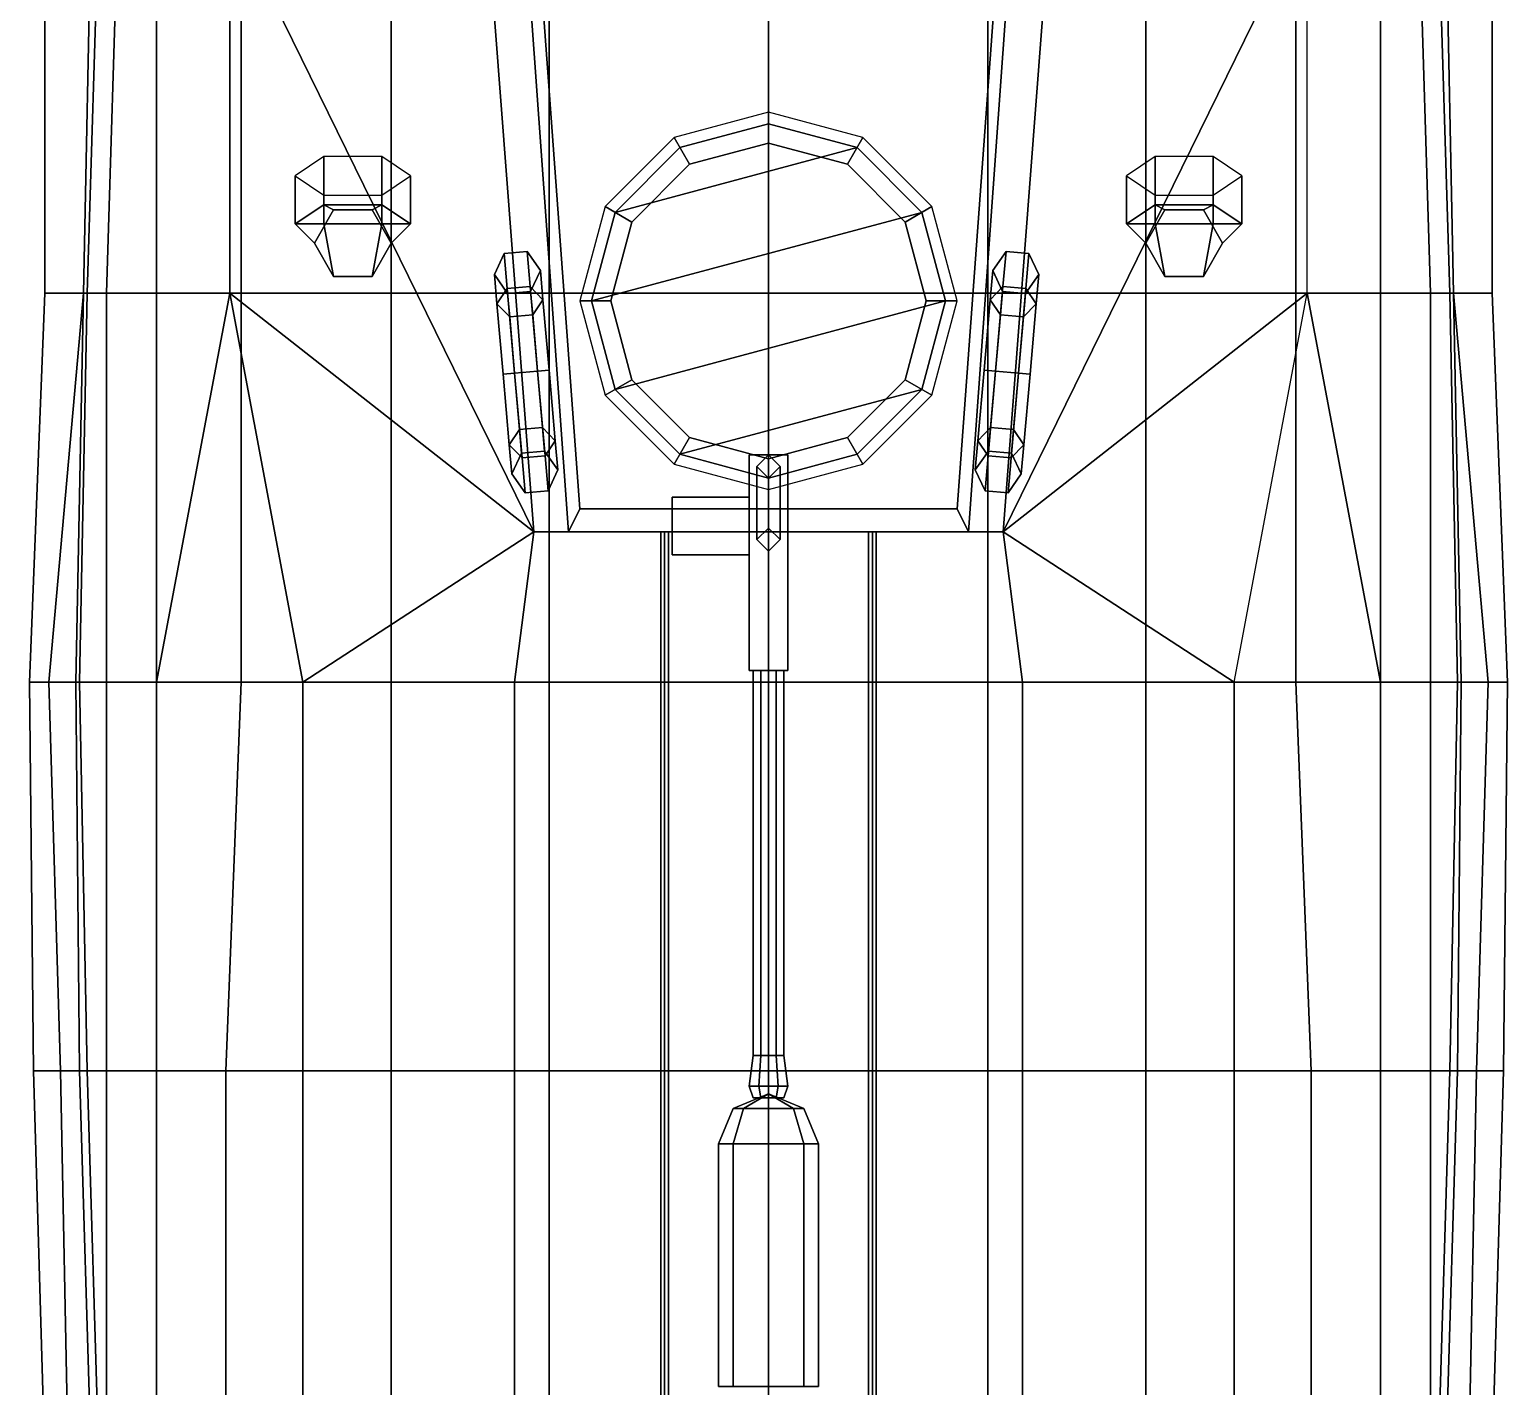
# Model space of a CAD drawing. Header units: millimetres. Extents: x -1.9 to 3, y -9.1 to 37.2.
# Drawn here: x -1.92 to 1.92, y -0.07 to 3.455 of the extents above; entities that cross this region are included whole.
import ezdxf

# ---------------------------------------------------------------- set-up
doc = ezdxf.new("R2010")
doc.units = ezdxf.units.MM
for name, color, linetype in [('gun', 1, 'Continuous'), ('h2', 6, 'Continuous'), ('turret', 2, 'Continuous')]:
    doc.layers.add(name, color=color, linetype=linetype)

msp = doc.modelspace()

# ---------------------------------------------------------------- linework, layer by layer
for points in [[(-0.88, 5.68, 1.57), (-1.4, 4.77, 1.52), (-1.4, 3.76, 1.52), (-0.61, 2.15, 1.57)], [(-0.75, 5.36, 2.57), (-0.88, 5.68, 1.57), (-0.61, 2.15, 1.57), (-0.52, 2.15, 2.57)], [(0.61, 2.15, 1.57), (0.88, 5.68, 1.57), (0.75, 5.36, 2.57), (0.52, 2.15, 2.57)], [(1.4, 3.76, 1.52), (1.4, 4.77, 1.52), (0.88, 5.68, 1.57), (0.61, 2.15, 1.57)], [(-0.49, 2.21, 2.63), (-0.72, 5.34, 2.63), (-0.75, 5.36, 2.57), (-0.52, 2.15, 2.57)], [(0.49, 2.21, 2.63), (0.72, 5.34, 2.63), (-0.72, 5.34, 2.63), (-0.49, 2.21, 2.63)], [(0.75, 5.36, 2.57), (0.72, 5.34, 2.63), (0.49, 2.21, 2.63), (0.52, 2.15, 2.57)], [(0, -8.65, 3.45), (0, -8.65, 3.44), (0, 4.24, 4.93), (0, 4.24, 4.94)], [(0, 4.24, 4.94), (0, 4.24, 4.93), (0, -8.65, 3.44), (0, -8.65, 3.45)], [(-1.4, 2.77, 1.52), (-1.4, 3.76, 1.52), (-1.88, 3.76, 1.47), (-1.88, 2.77, 1.47)], [(-1.88, 2.77, 1.47), (-1.88, 3.76, 1.47), (-1.76, 3.76, 0.06), (-1.78, 2.77, 0.06)], [(-1.78, 2.77, 0.06), (-1.76, 3.76, 0.06), (-1.76, 3.76), (-1.78, 2.77)], [(-1.78, 2.77), (-1.76, 3.76), (-1.74, 3.76, -0.16), (-1.77, 2.77, -0.19)], [(-1.77, 2.77, -0.19), (-1.74, 3.76, -0.16), (-1.69, 3.76, -0.2), (-1.72, 2.77, -0.2)], [(-1.72, 2.77, -0.2), (-1.69, 3.76, -0.2), (-1.59, 3.76, -0.2), (-1.59, 2.77, -0.2)], [(-1.59, 2.77, -0.2), (-1.59, 3.76, -0.2), (-1.37, 3.76, -0.23), (-1.37, 2.77, -0.23)], [(-0.61, 2.15, 1.57), (-0.61, 2.15, 1.57), (-1.4, 3.76, 1.52), (-1.4, 2.77, 1.52)], [(-1.37, 2.77, -0.23), (-1.37, 3.76, -0.23), (-0.98, 3.76, -0.34), (-0.98, 2.77, -0.34)], [(-0.98, 2.77, -0.34), (-0.98, 3.76, -0.34), (-0.57, 3.76, -0.5), (-0.57, 2.77, -0.5)], [(-0.57, 2.77, -0.5), (-0.57, 3.76, -0.5), (0, 3.76, -0.73), (0, 2.77, -0.73)], [(1.4, 2.77, 1.52), (1.4, 3.76, 1.52), (0.61, 2.15, 1.57)], [(0, 3.24, 2.63), (-0.245, 3.1744, 2.63), (-0.205, 3.1051, 2.7), (0, 3.16, 2.7)], [(0.245, 3.1744, 2.63), (0, 3.24, 2.63), (0, 3.16, 2.7), (0.205, 3.1051, 2.7)], [(-0.245, 3.1744, 2.63), (-0.4244, 2.995, 2.63), (-0.3551, 2.955, 2.7), (-0.205, 3.1051, 2.7)], [(0, 3.16, 2.7), (-0.205, 3.1051, 2.7), (-0.205, 3.1051, 2.76), (0, 3.16, 2.76)], [(0.205, 3.1051, 2.7), (0, 3.16, 2.7), (0, 3.16, 2.76), (0.205, 3.1051, 2.76)], [(0.4244, 2.995, 2.63), (0.245, 3.1744, 2.63), (0.205, 3.1051, 2.7), (0.3551, 2.955, 2.7)], [(-1.155, 3.125, 2.3925), (-1.23, 3.075, 2.1925), (-1.23, 2.95, 2.1925), (-1.155, 2.95, 2.355)], [(-1.005, 3.125, 2.3925), (-1.155, 3.125, 2.3925), (-1.155, 2.95, 2.355), (-1.005, 2.95, 2.355)], [(-0.93, 3.075, 2.1925), (-1.005, 3.125, 2.3925), (-1.005, 2.95, 2.355), (-0.93, 2.95, 2.1925)], [(1.005, 3.125, 2.3925), (0.93, 3.075, 2.1925), (0.93, 2.95, 2.1925), (1.005, 2.95, 2.355)], [(1.155, 3.125, 2.3925), (1.005, 3.125, 2.3925), (1.005, 2.95, 2.355), (1.155, 2.95, 2.355)], [(1.23, 3.075, 2.1925), (1.155, 3.125, 2.3925), (1.155, 2.95, 2.355), (1.23, 2.95, 2.1925)], [(-1.23, 3.075, 2.1925), (-1.155, 3.025, 2.0175), (-1.155, 3, 2.0626), (-1.23, 2.95, 2.1925)], [(-1.005, 3.025, 2.0175), (-0.93, 3.075, 2.1925), (-0.93, 2.95, 2.1925), (-1.005, 3, 2.0626)], [(-0.205, 3.1051, 2.7), (-0.3551, 2.955, 2.7), (-0.3551, 2.955, 2.76), (-0.205, 3.1051, 2.76)], [(0.3551, 2.955, 2.7), (0.205, 3.1051, 2.7), (0.205, 3.1051, 2.76), (0.3551, 2.955, 2.76)], [(0.93, 3.075, 2.1925), (1.005, 3.025, 2.0175), (1.005, 3, 2.0626), (0.93, 2.95, 2.1925)], [(1.155, 3.025, 2.0175), (1.23, 3.075, 2.1925), (1.23, 2.95, 2.1925), (1.155, 3, 2.0626)], [(-1.13, 2.9866, 2.005), (-1.18, 2.9, 2.1175), (-1.23, 2.95, 2.1925), (-1.155, 3, 2.0626)], [(-1.155, 3.025, 2.0175), (-1.005, 3.025, 2.0175), (-1.005, 3, 2.0626), (-1.155, 3, 2.0626)], [(-1.03, 2.9866, 2.005), (-1.13, 2.9866, 2.005), (-1.155, 3, 2.0626), (-1.005, 3, 2.0626)], [(-0.98, 2.9, 2.1175), (-1.03, 2.9866, 2.005), (-1.005, 3, 2.0626), (-0.93, 2.95, 2.1925)], [(1.03, 2.9866, 2.005), (0.98, 2.9, 2.1175), (0.93, 2.95, 2.1925), (1.005, 3, 2.0626)], [(1.005, 3.025, 2.0175), (1.155, 3.025, 2.0175), (1.155, 3, 2.0626), (1.005, 3, 2.0626)], [(1.13, 2.9866, 2.005), (1.03, 2.9866, 2.005), (1.005, 3, 2.0626), (1.155, 3, 2.0626)], [(1.18, 2.9, 2.1175), (1.13, 2.9866, 2.005), (1.155, 3, 2.0626), (1.23, 2.95, 2.1925)], [(-1.13, 2.9866, 1.49), (-1.18, 2.9, 1.49), (-1.18, 2.9, 2.1175), (-1.13, 2.9866, 2.005)], [(-1.03, 2.9866, 1.49), (-1.13, 2.9866, 1.49), (-1.13, 2.9866, 2.005), (-1.03, 2.9866, 2.005)], [(-0.98, 2.9, 1.49), (-1.03, 2.9866, 1.49), (-1.03, 2.9866, 2.005), (-0.98, 2.9, 2.1175)], [(-0.4244, 2.995, 2.63), (-0.49, 2.75, 2.63), (-0.41, 2.75, 2.7), (-0.3551, 2.955, 2.7)], [(0.49, 2.75, 2.63), (0.4244, 2.995, 2.63), (0.3551, 2.955, 2.7), (0.41, 2.75, 2.7)], [(1.03, 2.9866, 1.49), (0.98, 2.9, 1.49), (0.98, 2.9, 2.1175), (1.03, 2.9866, 2.005)], [(1.13, 2.9866, 1.49), (1.03, 2.9866, 1.49), (1.03, 2.9866, 2.005), (1.13, 2.9866, 2.005)], [(1.18, 2.9, 1.49), (1.13, 2.9866, 1.49), (1.13, 2.9866, 2.005), (1.18, 2.9, 2.1175)], [(-1.18, 2.9, 2.1175), (-1.13, 2.8134, 2.23), (-1.155, 2.95, 2.355), (-1.23, 2.95, 2.1925)], [(-1.13, 2.8134, 2.23), (-1.03, 2.8134, 2.23), (-1.005, 2.95, 2.355), (-1.155, 2.95, 2.355)], [(-1.03, 2.8134, 2.23), (-0.98, 2.9, 2.1175), (-0.93, 2.95, 2.1925), (-1.005, 2.95, 2.355)], [(-0.3551, 2.955, 2.7), (-0.41, 2.75, 2.7), (-0.41, 2.75, 2.76), (-0.3551, 2.955, 2.76)], [(0.41, 2.75, 2.7), (0.3551, 2.955, 2.7), (0.3551, 2.955, 2.76), (0.41, 2.75, 2.76)], [(0.98, 2.9, 2.1175), (1.03, 2.8134, 2.23), (1.005, 2.95, 2.355), (0.93, 2.95, 2.1925)], [(1.03, 2.8134, 2.23), (1.13, 2.8134, 2.23), (1.155, 2.95, 2.355), (1.005, 2.95, 2.355)], [(1.13, 2.8134, 2.23), (1.18, 2.9, 2.1175), (1.23, 2.95, 2.1925), (1.155, 2.95, 2.355)], [(-1.18, 2.9, 1.49), (-1.13, 2.8134, 1.49), (-1.13, 2.8134, 2.23), (-1.18, 2.9, 2.1175)], [(-1.03, 2.8134, 1.49), (-0.98, 2.9, 1.49), (-0.98, 2.9, 2.1175), (-1.03, 2.8134, 2.23)], [(0.98, 2.9, 1.49), (1.03, 2.8134, 1.49), (1.03, 2.8134, 2.23), (0.98, 2.9, 2.1175)], [(1.13, 2.8134, 1.49), (1.18, 2.9, 1.49), (1.18, 2.9, 2.1175), (1.13, 2.8134, 2.23)], [(-0.7122, 2.8186, 2.03), (-0.6868, 2.8729, 2.03), (-0.6789, 2.7819, 1.8094), (-0.7056, 2.7427, 1.8462)], [(-0.7056, 2.7427, 2.2138), (-0.6789, 2.7819, 2.2506), (-0.6868, 2.8729, 2.03), (-0.7122, 2.8186, 2.03)], [(-0.6868, 2.8729, 2.03), (-0.6271, 2.8782, 2.03), (-0.6191, 2.7871, 1.8094), (-0.6789, 2.7819, 1.8094)], [(-0.6789, 2.7819, 2.2506), (-0.6191, 2.7871, 2.2506), (-0.6271, 2.8782, 2.03), (-0.6868, 2.8729, 2.03)], [(-0.6271, 2.8782, 2.03), (-0.5927, 2.829, 2.03), (-0.586, 2.7531, 1.8462), (-0.6191, 2.7871, 1.8094)], [(-0.6191, 2.7871, 2.2506), (-0.586, 2.7531, 2.2138), (-0.5927, 2.829, 2.03), (-0.6271, 2.8782, 2.03)], [(0.5827, 2.829, 2.03), (0.6171, 2.8782, 2.03), (0.6091, 2.7871, 1.8094), (0.576, 2.7531, 1.8462)], [(0.576, 2.7531, 2.2138), (0.6091, 2.7871, 2.2506), (0.6171, 2.8782, 2.03), (0.5827, 2.829, 2.03)], [(0.6171, 2.8782, 2.03), (0.6768, 2.8729, 2.03), (0.6689, 2.7819, 1.8094), (0.6091, 2.7871, 1.8094)], [(0.6091, 2.7871, 2.2506), (0.6689, 2.7819, 2.2506), (0.6768, 2.8729, 2.03), (0.6171, 2.8782, 2.03)], [(0.6768, 2.8729, 2.03), (0.7022, 2.8186, 2.03), (0.6956, 2.7427, 1.8462), (0.6689, 2.7819, 1.8094)], [(0.6689, 2.7819, 2.2506), (0.6956, 2.7427, 2.2138), (0.7022, 2.8186, 2.03), (0.6768, 2.8729, 2.03)], [(-1.13, 2.8134, 1.49), (-1.03, 2.8134, 1.49), (-1.03, 2.8134, 2.23), (-1.13, 2.8134, 2.23)], [(-0.6778, 2.7694, 2.03), (-0.7122, 2.8186, 2.03), (-0.7056, 2.7427, 1.8462), (-0.6725, 2.7087, 1.8829)], [(-0.6725, 2.7087, 2.1771), (-0.7056, 2.7427, 2.2138), (-0.7122, 2.8186, 2.03), (-0.6778, 2.7694, 2.03)], [(-0.5927, 2.829, 2.03), (-0.618, 2.7746, 2.03), (-0.6127, 2.7139, 1.8829), (-0.586, 2.7531, 1.8462)], [(-0.586, 2.7531, 2.2138), (-0.6127, 2.7139, 2.1771), (-0.618, 2.7746, 2.03), (-0.5927, 2.829, 2.03)], [(0.608, 2.7746, 2.03), (0.5827, 2.829, 2.03), (0.576, 2.7531, 1.8462), (0.6027, 2.7139, 1.8829)], [(0.6027, 2.7139, 2.1771), (0.576, 2.7531, 2.2138), (0.5827, 2.829, 2.03), (0.608, 2.7746, 2.03)], [(0.7022, 2.8186, 2.03), (0.6678, 2.7694, 2.03), (0.6625, 2.7087, 1.8829), (0.6956, 2.7427, 1.8462)], [(0.6956, 2.7427, 2.2138), (0.6625, 2.7087, 2.1771), (0.6678, 2.7694, 2.03), (0.7022, 2.8186, 2.03)], [(1.03, 2.8134, 1.49), (1.13, 2.8134, 1.49), (1.13, 2.8134, 2.23), (1.03, 2.8134, 2.23)], [(-1.78, 2.77, 0.06), (-1.87, 1.76, 0.94), (-1.92, 1.76, 1.45), (-1.88, 2.77, 1.47)], [(-1.88, 2.77, 1.47), (-1.92, 1.76, 1.45), (-1.59, 1.76, 1.45), (-1.4, 2.77, 1.52)], [(-1.78, 2.77), (-1.8, 1.76), (-1.87, 1.76, 0.94), (-1.78, 2.77, 0.06)], [(-1.77, 2.77, -0.19), (-1.79, 1.76, -0.25), (-1.8, 1.76), (-1.78, 2.77)], [(-1.72, 2.77, -0.2), (-1.72, 1.76, -0.26), (-1.79, 1.76, -0.25), (-1.77, 2.77, -0.19)], [(-1.59, 2.77, -0.2), (-1.59, 1.76, -0.27), (-1.72, 1.76, -0.26), (-1.72, 2.77, -0.2)], [(-1.37, 2.77, -0.23), (-1.37, 1.76, -0.3), (-1.59, 1.76, -0.27), (-1.59, 2.77, -0.2)], [(-1.4, 2.77, 1.52), (-1.59, 1.76, 1.45), (-1.21, 1.76, 1.52), (-1.4, 2.77, 1.52)], [(-0.61, 2.15, 1.57), (-1.4, 2.77, 1.52), (-1.21, 1.76, 1.52), (-0.61, 2.15, 1.57)], [(-0.98, 2.77, -0.34), (-0.98, 1.76, -0.39), (-1.37, 1.76, -0.3), (-1.37, 2.77, -0.23)], [(-0.57, 2.77, -0.5), (-0.57, 1.76, -0.5), (-0.98, 1.76, -0.39), (-0.98, 2.77, -0.34)], [(-0.7056, 2.7427, 1.8462), (-0.6789, 2.7819, 1.8094), (-0.6597, 2.5622, 1.718), (-0.6895, 2.5595, 1.77)], [(-0.6895, 2.5595, 2.29), (-0.6597, 2.5622, 2.342), (-0.6789, 2.7819, 2.2506), (-0.7056, 2.7427, 2.2138)], [(-0.6789, 2.7819, 1.8094), (-0.6191, 2.7871, 1.8094), (-0.5999, 2.5674, 1.718), (-0.6597, 2.5622, 1.718)], [(-0.6597, 2.5622, 2.342), (-0.5999, 2.5674, 2.342), (-0.6191, 2.7871, 2.2506), (-0.6789, 2.7819, 2.2506)], [(-0.618, 2.7746, 2.03), (-0.6778, 2.7694, 2.03), (-0.6725, 2.7087, 1.8829), (-0.6127, 2.7139, 1.8829)], [(-0.6127, 2.7139, 2.1771), (-0.6725, 2.7087, 2.1771), (-0.6778, 2.7694, 2.03), (-0.618, 2.7746, 2.03)], [(-0.6191, 2.7871, 1.8094), (-0.586, 2.7531, 1.8462), (-0.57, 2.57, 1.77), (-0.5999, 2.5674, 1.718)], [(-0.5999, 2.5674, 2.342), (-0.57, 2.57, 2.29), (-0.586, 2.7531, 2.2138), (-0.6191, 2.7871, 2.2506)], [(0, 2.77, -0.73), (0, 1.76, -0.73), (-0.57, 1.76, -0.5), (-0.57, 2.77, -0.5)], [(0.576, 2.7531, 1.8462), (0.6091, 2.7871, 1.8094), (0.5899, 2.5674, 1.718), (0.56, 2.57, 1.77)], [(0.56, 2.57, 2.29), (0.5899, 2.5674, 2.342), (0.6091, 2.7871, 2.2506), (0.576, 2.7531, 2.2138)], [(0.6091, 2.7871, 1.8094), (0.6689, 2.7819, 1.8094), (0.6497, 2.5622, 1.718), (0.5899, 2.5674, 1.718)], [(0.5899, 2.5674, 2.342), (0.6497, 2.5622, 2.342), (0.6689, 2.7819, 2.2506), (0.6091, 2.7871, 2.2506)], [(0.6678, 2.7694, 2.03), (0.608, 2.7746, 2.03), (0.6027, 2.7139, 1.8829), (0.6625, 2.7087, 1.8829)], [(0.6625, 2.7087, 2.1771), (0.6027, 2.7139, 2.1771), (0.608, 2.7746, 2.03), (0.6678, 2.7694, 2.03)], [(1.21, 1.76, 1.52), (1.4, 2.77, 1.52), (0.61, 2.15, 1.57)], [(0.6689, 2.7819, 1.8094), (0.6956, 2.7427, 1.8462), (0.6795, 2.5595, 1.77), (0.6497, 2.5622, 1.718)], [(0.6497, 2.5622, 2.342), (0.6795, 2.5595, 2.29), (0.6956, 2.7427, 2.2138), (0.6689, 2.7819, 2.2506)], [(-0.6725, 2.7087, 1.8829), (-0.7056, 2.7427, 1.8462), (-0.6895, 2.5595, 1.77), (-0.6597, 2.5622, 1.822)], [(-0.6597, 2.5622, 2.238), (-0.6895, 2.5595, 2.29), (-0.7056, 2.7427, 2.2138), (-0.6725, 2.7087, 2.1771)], [(-0.586, 2.7531, 1.8462), (-0.6127, 2.7139, 1.8829), (-0.5999, 2.5674, 1.822), (-0.57, 2.57, 1.77)], [(-0.57, 2.57, 2.29), (-0.5999, 2.5674, 2.238), (-0.6127, 2.7139, 2.1771), (-0.586, 2.7531, 2.2138)], [(-0.49, 2.75, 2.63), (-0.4244, 2.505, 2.63), (-0.3551, 2.545, 2.7), (-0.41, 2.75, 2.7)], [(-0.41, 2.75, 2.7), (-0.3551, 2.545, 2.7), (-0.3551, 2.545, 2.76), (-0.41, 2.75, 2.76)], [(0.4244, 2.505, 2.63), (0.49, 2.75, 2.63), (0.41, 2.75, 2.7), (0.3551, 2.545, 2.7)], [(0.3551, 2.545, 2.7), (0.41, 2.75, 2.7), (0.41, 2.75, 2.76), (0.3551, 2.545, 2.76)], [(0.6027, 2.7139, 1.8829), (0.576, 2.7531, 1.8462), (0.56, 2.57, 1.77), (0.5899, 2.5674, 1.822)], [(0.5899, 2.5674, 2.238), (0.56, 2.57, 2.29), (0.576, 2.7531, 2.2138), (0.6027, 2.7139, 2.1771)], [(0.6956, 2.7427, 1.8462), (0.6625, 2.7087, 1.8829), (0.6497, 2.5622, 1.822), (0.6795, 2.5595, 1.77)], [(0.6795, 2.5595, 2.29), (0.6497, 2.5622, 2.238), (0.6625, 2.7087, 2.1771), (0.6956, 2.7427, 2.2138)], [(-0.6127, 2.7139, 1.8829), (-0.6725, 2.7087, 1.8829), (-0.6597, 2.5622, 1.822), (-0.5999, 2.5674, 1.822)], [(-0.5999, 2.5674, 2.238), (-0.6597, 2.5622, 2.238), (-0.6725, 2.7087, 2.1771), (-0.6127, 2.7139, 2.1771)], [(0.6625, 2.7087, 1.8829), (0.6027, 2.7139, 1.8829), (0.5899, 2.5674, 1.822), (0.6497, 2.5622, 1.822)], [(0.6497, 2.5622, 2.238), (0.5899, 2.5674, 2.238), (0.6027, 2.7139, 2.1771), (0.6625, 2.7087, 2.1771)], [(-0.6597, 2.5622, 1.822), (-0.6895, 2.5595, 1.77), (-0.6735, 2.3764, 1.8462), (-0.6468, 2.4156, 1.8829)], [(-0.6895, 2.5595, 1.77), (-0.6597, 2.5622, 1.718), (-0.6404, 2.3424, 1.8094), (-0.6735, 2.3764, 1.8462)], [(-0.6468, 2.4156, 2.1771), (-0.6735, 2.3764, 2.2138), (-0.6895, 2.5595, 2.29), (-0.6597, 2.5622, 2.238)], [(-0.6735, 2.3764, 2.2138), (-0.6404, 2.3424, 2.2506), (-0.6597, 2.5622, 2.342), (-0.6895, 2.5595, 2.29)], [(-0.5999, 2.5674, 1.822), (-0.6597, 2.5622, 1.822), (-0.6468, 2.4156, 1.8829), (-0.5871, 2.4208, 1.8829)], [(-0.6597, 2.5622, 1.718), (-0.5999, 2.5674, 1.718), (-0.5807, 2.3476, 1.8094), (-0.6404, 2.3424, 1.8094)], [(-0.5871, 2.4208, 2.1771), (-0.6468, 2.4156, 2.1771), (-0.6597, 2.5622, 2.238), (-0.5999, 2.5674, 2.238)], [(-0.6404, 2.3424, 2.2506), (-0.5807, 2.3476, 2.2506), (-0.5999, 2.5674, 2.342), (-0.6597, 2.5622, 2.342)], [(-0.57, 2.57, 1.77), (-0.5999, 2.5674, 1.822), (-0.5871, 2.4208, 1.8829), (-0.554, 2.3869, 1.8462)], [(-0.5999, 2.5674, 1.718), (-0.57, 2.57, 1.77), (-0.554, 2.3869, 1.8462), (-0.5807, 2.3476, 1.8094)], [(-0.554, 2.3869, 2.2138), (-0.5871, 2.4208, 2.1771), (-0.5999, 2.5674, 2.238), (-0.57, 2.57, 2.29)], [(-0.5807, 2.3476, 2.2506), (-0.554, 2.3869, 2.2138), (-0.57, 2.57, 2.29), (-0.5999, 2.5674, 2.342)], [(-0.4244, 2.505, 2.63), (-0.245, 2.3256, 2.63), (-0.205, 2.3949, 2.7), (-0.3551, 2.545, 2.7)], [(-0.3551, 2.545, 2.7), (-0.205, 2.3949, 2.7), (-0.205, 2.3949, 2.76), (-0.3551, 2.545, 2.76)], [(0.245, 2.3256, 2.63), (0.4244, 2.505, 2.63), (0.3551, 2.545, 2.7), (0.205, 2.3949, 2.7)], [(0.205, 2.3949, 2.7), (0.3551, 2.545, 2.7), (0.3551, 2.545, 2.76), (0.205, 2.3949, 2.76)], [(0.5899, 2.5674, 1.822), (0.56, 2.57, 1.77), (0.544, 2.3869, 1.8462), (0.5771, 2.4208, 1.8829)], [(0.56, 2.57, 1.77), (0.5899, 2.5674, 1.718), (0.5707, 2.3476, 1.8094), (0.544, 2.3869, 1.8462)], [(0.5771, 2.4208, 2.1771), (0.544, 2.3869, 2.2138), (0.56, 2.57, 2.29), (0.5899, 2.5674, 2.238)], [(0.544, 2.3869, 2.2138), (0.5707, 2.3476, 2.2506), (0.5899, 2.5674, 2.342), (0.56, 2.57, 2.29)], [(0.5899, 2.5674, 1.718), (0.6497, 2.5622, 1.718), (0.6304, 2.3424, 1.8094), (0.5707, 2.3476, 1.8094)], [(0.5707, 2.3476, 2.2506), (0.6304, 2.3424, 2.2506), (0.6497, 2.5622, 2.342), (0.5899, 2.5674, 2.342)], [(0.6497, 2.5622, 1.822), (0.5899, 2.5674, 1.822), (0.5771, 2.4208, 1.8829), (0.6368, 2.4156, 1.8829)], [(0.6368, 2.4156, 2.1771), (0.5771, 2.4208, 2.1771), (0.5899, 2.5674, 2.238), (0.6497, 2.5622, 2.238)], [(0.6497, 2.5622, 1.718), (0.6795, 2.5595, 1.77), (0.6635, 2.3764, 1.8462), (0.6304, 2.3424, 1.8094)], [(0.6304, 2.3424, 2.2506), (0.6635, 2.3764, 2.2138), (0.6795, 2.5595, 2.29), (0.6497, 2.5622, 2.342)], [(0.6795, 2.5595, 1.77), (0.6497, 2.5622, 1.822), (0.6368, 2.4156, 1.8829), (0.6635, 2.3764, 1.8462)], [(0.6635, 2.3764, 2.2138), (0.6368, 2.4156, 2.1771), (0.6497, 2.5622, 2.238), (0.6795, 2.5595, 2.29)], [(-0.5871, 2.4208, 1.8829), (-0.6468, 2.4156, 1.8829), (-0.6415, 2.3549, 2.03), (-0.5818, 2.3601, 2.03)], [(-0.5818, 2.3601, 2.03), (-0.6415, 2.3549, 2.03), (-0.6468, 2.4156, 2.1771), (-0.5871, 2.4208, 2.1771)], [(-0.554, 2.3869, 1.8462), (-0.5871, 2.4208, 1.8829), (-0.5818, 2.3601, 2.03), (-0.5473, 2.311, 2.03)], [(-0.5473, 2.311, 2.03), (-0.5818, 2.3601, 2.03), (-0.5871, 2.4208, 2.1771), (-0.554, 2.3869, 2.2138)], [(0.5771, 2.4208, 1.8829), (0.544, 2.3869, 1.8462), (0.5373, 2.311, 2.03), (0.5718, 2.3601, 2.03)], [(0.5718, 2.3601, 2.03), (0.5373, 2.311, 2.03), (0.544, 2.3869, 2.2138), (0.5771, 2.4208, 2.1771)], [(0.6368, 2.4156, 1.8829), (0.5771, 2.4208, 1.8829), (0.5718, 2.3601, 2.03), (0.6315, 2.3549, 2.03)], [(0.6315, 2.3549, 2.03), (0.5718, 2.3601, 2.03), (0.5771, 2.4208, 2.1771), (0.6368, 2.4156, 2.1771)], [(-0.6468, 2.4156, 1.8829), (-0.6735, 2.3764, 1.8462), (-0.6669, 2.3005, 2.03), (-0.6415, 2.3549, 2.03)], [(-0.6415, 2.3549, 2.03), (-0.6669, 2.3005, 2.03), (-0.6735, 2.3764, 2.2138), (-0.6468, 2.4156, 2.1771)], [(-0.5807, 2.3476, 1.8094), (-0.554, 2.3869, 1.8462), (-0.5473, 2.311, 2.03), (-0.5727, 2.2566, 2.03)], [(-0.5727, 2.2566, 2.03), (-0.5473, 2.311, 2.03), (-0.554, 2.3869, 2.2138), (-0.5807, 2.3476, 2.2506)], [(-0.245, 2.3256, 2.63), (0, 2.26, 2.63), (0, 2.34, 2.7), (-0.205, 2.3949, 2.7)], [(-0.205, 2.3949, 2.7), (0, 2.34, 2.7), (0, 2.34, 2.76), (-0.205, 2.3949, 2.76)], [(0, 2.26, 2.63), (0.245, 2.3256, 2.63), (0.205, 2.3949, 2.7), (0, 2.34, 2.7)], [(0, 2.34, 2.7), (0.205, 2.3949, 2.7), (0.205, 2.3949, 2.76), (0, 2.34, 2.76)], [(0.544, 2.3869, 1.8462), (0.5707, 2.3476, 1.8094), (0.5627, 2.2566, 2.03), (0.5373, 2.311, 2.03)], [(0.5373, 2.311, 2.03), (0.5627, 2.2566, 2.03), (0.5707, 2.3476, 2.2506), (0.544, 2.3869, 2.2138)], [(0.6635, 2.3764, 1.8462), (0.6368, 2.4156, 1.8829), (0.6315, 2.3549, 2.03), (0.6569, 2.3005, 2.03)], [(0.6569, 2.3005, 2.03), (0.6315, 2.3549, 2.03), (0.6368, 2.4156, 2.1771), (0.6635, 2.3764, 2.2138)], [(-0.6735, 2.3764, 1.8462), (-0.6404, 2.3424, 1.8094), (-0.6325, 2.2514, 2.03), (-0.6669, 2.3005, 2.03)], [(-0.6669, 2.3005, 2.03), (-0.6325, 2.2514, 2.03), (-0.6404, 2.3424, 2.2506), (-0.6735, 2.3764, 2.2138)], [(-0.6404, 2.3424, 1.8094), (-0.5807, 2.3476, 1.8094), (-0.5727, 2.2566, 2.03), (-0.6325, 2.2514, 2.03)], [(-0.6325, 2.2514, 2.03), (-0.5727, 2.2566, 2.03), (-0.5807, 2.3476, 2.2506), (-0.6404, 2.3424, 2.2506)], [(0.5707, 2.3476, 1.8094), (0.6304, 2.3424, 1.8094), (0.6225, 2.2514, 2.03), (0.5627, 2.2566, 2.03)], [(0.5627, 2.2566, 2.03), (0.6225, 2.2514, 2.03), (0.6304, 2.3424, 2.2506), (0.5707, 2.3476, 2.2506)], [(0.6304, 2.3424, 1.8094), (0.6635, 2.3764, 1.8462), (0.6569, 2.3005, 2.03), (0.6225, 2.2514, 2.03)], [(0.6225, 2.2514, 2.03), (0.6569, 2.3005, 2.03), (0.6635, 2.3764, 2.2138), (0.6304, 2.3424, 2.2506)], [(0.52, 2.15, 2.57), (0.49, 2.21, 2.63), (-0.49, 2.21, 2.63), (-0.52, 2.15, 2.57)], [(-0.61, 2.15, 1.57), (-1.21, 1.76, 1.52), (-0.66, 1.76, 1.57), (-0.61, 2.15, 1.57)], [(-0.61, 2.15, 1.57), (-0.66, 1.76, 1.57), (0.66, 1.76, 1.57), (0.61, 2.15, 1.57)], [(-0.52, 2.15, 2.57), (-0.61, 2.15, 1.57), (0.61, 2.15, 1.57), (0.52, 2.15, 2.57)], [(-0.28, -4.74, 2.54), (-0.27, -4.74, 2.55), (-0.27, 2.15, 2.55), (-0.28, 2.15, 2.54)], [(-0.27, -4.74, 2.53), (-0.28, -4.74, 2.54), (-0.28, 2.15, 2.54), (-0.27, 2.15, 2.53)], [(-0.27, -4.74, 2.55), (-0.26, -4.74, 2.54), (-0.26, 2.15, 2.54), (-0.27, 2.15, 2.55)], [(-0.26, -4.74, 2.54), (-0.27, -4.74, 2.53), (-0.27, 2.15, 2.53), (-0.26, 2.15, 2.54)], [(0.27, -4.74, 2.53), (0.26, -4.74, 2.54), (0.26, 2.15, 2.54), (0.27, 2.15, 2.53)], [(0.26, -4.74, 2.54), (0.27, -4.74, 2.55), (0.27, 2.15, 2.55), (0.26, 2.15, 2.54)], [(0.28, -4.74, 2.54), (0.27, -4.74, 2.53), (0.27, 2.15, 2.53), (0.28, 2.15, 2.54)], [(0.27, -4.74, 2.55), (0.28, -4.74, 2.54), (0.28, 2.15, 2.54), (0.27, 2.15, 2.55)], [(1.21, 1.76, 1.52), (0.61, 2.15, 1.57), (0.66, 1.76, 1.57)], [(0.66, 0.75, 1.57), (0.66, 1.76, 1.57), (0, 1.76, 1.57), (0, 0.75, 1.57)], [(0, 0.75, -0.71), (0, 1.76, -0.73), (0.57, 1.76, -0.5), (0.57, 0.75, -0.52)], [(0.57, 0.75, -0.52), (0.57, 1.76, -0.5), (0.98, 1.76, -0.39), (0.98, 0.75, -0.42)], [(1.21, 0.75, 1.52), (1.21, 1.76, 1.52), (0.66, 1.76, 1.57), (0.66, 0.75, 1.57)], [(0.98, 0.75, -0.42), (0.98, 1.76, -0.39), (1.37, 1.76, -0.3), (1.41, 0.75, -0.32)], [(1.59, 0.75, 1.45), (1.59, 1.76, 1.45), (1.21, 1.76, 1.52), (1.21, 0.75, 1.52)], [(1.41, 0.75, -0.32), (1.37, 1.76, -0.3), (1.59, 1.76, -0.27), (1.59, 0.75, -0.29)], [(1.91, 0.75, 1.45), (1.92, 1.76, 1.45), (1.59, 1.76, 1.45), (1.59, 0.75, 1.45)], [(1.59, 0.75, -0.29), (1.59, 1.76, -0.27), (1.72, 1.76, -0.26), (1.72, 0.75, -0.28)], [(1.72, 0.75, -0.28), (1.72, 1.76, -0.26), (1.79, 1.76, -0.25), (1.77, 0.75, -0.28)], [(1.77, 0.75, -0.28), (1.79, 1.76, -0.25), (1.8, 1.76), (1.79, 0.75)], [(1.79, 0.75), (1.8, 1.76), (1.87, 1.76, 0.94), (1.84, 0.75, 0.94)], [(1.84, 0.75, 0.94), (1.87, 1.76, 0.94), (1.92, 1.76, 1.45), (1.91, 0.75, 1.45)], [(0.66, -0.26, 1.57), (0.66, 0.75, 1.57), (0, 0.75, 1.57), (0, -0.26, 1.57)], [(0, -0.26, -0.71), (0, 0.75, -0.71), (0.57, 0.75, -0.52), (0.57, -0.26, -0.52)], [(0.57, -0.26, -0.52), (0.57, 0.75, -0.52), (0.98, 0.75, -0.42), (0.98, -0.26, -0.42)], [(1.21, -0.26, 1.52), (1.21, 0.75, 1.52), (0.66, 0.75, 1.57), (0.66, -0.26, 1.57)], [(0.98, -0.26, -0.42), (0.98, 0.75, -0.42), (1.41, 0.75, -0.32), (1.41, -0.26, -0.32)], [(1.59, -0.26, 1.45), (1.59, 0.75, 1.45), (1.21, 0.75, 1.52), (1.21, -0.26, 1.52)], [(1.41, -0.26, -0.32), (1.41, 0.75, -0.32), (1.59, 0.75, -0.29), (1.59, -0.26, -0.31)], [(1.59, -0.26, -0.31), (1.59, 0.75, -0.29), (1.72, 0.75, -0.28), (1.72, -0.26, -0.3)], [(1.88, -0.26, 1.45), (1.91, 0.75, 1.45), (1.59, 0.75, 1.45), (1.59, -0.26, 1.45)], [(1.72, -0.26, -0.3), (1.72, 0.75, -0.28), (1.77, 0.75, -0.28), (1.74, -0.26, -0.29)], [(1.74, -0.26, -0.29), (1.77, 0.75, -0.28), (1.79, 0.75), (1.76, -0.26)], [(1.76, -0.26), (1.79, 0.75), (1.84, 0.75, 0.94), (1.82, -0.26, 0.94)], [(1.82, -0.26, 0.94), (1.84, 0.75, 0.94), (1.91, 0.75, 1.45), (1.88, -0.26, 1.45)], [(0, 0.69, 1.7), (-0.065, 0.6519, 1.635), (-0.0919, 0.6519, 1.7), (0, 0.69, 1.7)], [(0, 0.69, 1.7), (-0.0919, 0.6519, 1.7), (-0.065, 0.6519, 1.765), (0, 0.69, 1.7)], [(0, 0.69, 1.7), (0, 0.6519, 1.6081), (-0.065, 0.6519, 1.635), (0, 0.69, 1.7)], [(0, 0.69, 1.7), (-0.065, 0.6519, 1.765), (0, 0.6519, 1.7919), (0, 0.69, 1.7)], [(0, 0.69, 1.7), (0.0919, 0.6519, 1.7), (0.065, 0.6519, 1.635), (0, 0.69, 1.7)], [(0, 0.69, 1.7), (0.065, 0.6519, 1.635), (0, 0.6519, 1.6081), (0, 0.69, 1.7)], [(0, 0.69, 1.7), (0, 0.6519, 1.7919), (0.065, 0.6519, 1.765), (0, 0.69, 1.7)], [(0, 0.69, 1.7), (0.065, 0.6519, 1.765), (0.0919, 0.6519, 1.7), (0, 0.69, 1.7)], [(-0.065, 0.6519, 1.635), (-0.0919, 0.56, 1.6081), (-0.13, 0.56, 1.7), (-0.0919, 0.6519, 1.7)], [(-0.0919, 0.6519, 1.7), (-0.13, 0.56, 1.7), (-0.0919, 0.56, 1.7919), (-0.065, 0.6519, 1.765)], [(0, 0.6519, 1.6081), (0, 0.56, 1.57), (-0.0919, 0.56, 1.6081), (-0.065, 0.6519, 1.635)], [(-0.065, 0.6519, 1.765), (-0.0919, 0.56, 1.7919), (0, 0.56, 1.83), (0, 0.6519, 1.7919)], [(0.065, 0.6519, 1.635), (0.0919, 0.56, 1.6081), (0, 0.56, 1.57), (0, 0.6519, 1.6081)], [(0, 0.6519, 1.7919), (0, 0.56, 1.83), (0.0919, 0.56, 1.7919), (0.065, 0.6519, 1.765)], [(0.0919, 0.6519, 1.7), (0.13, 0.56, 1.7), (0.0919, 0.56, 1.6081), (0.065, 0.6519, 1.635)], [(0.065, 0.6519, 1.765), (0.0919, 0.56, 1.7919), (0.13, 0.56, 1.7), (0.0919, 0.6519, 1.7)], [(-0.13, -0.07, 1.7), (-0.0919, -0.07, 1.7919), (-0.0919, 0.56, 1.7919), (-0.13, 0.56, 1.7)], [(-0.0919, -0.07, 1.6081), (-0.13, -0.07, 1.7), (-0.13, 0.56, 1.7), (-0.0919, 0.56, 1.6081)], [(-0.0919, -0.07, 1.7919), (0, -0.07, 1.83), (0, 0.56, 1.83), (-0.0919, 0.56, 1.7919)], [(0, -0.07, 1.57), (-0.0919, -0.07, 1.6081), (-0.0919, 0.56, 1.6081), (0, 0.56, 1.57)], [(0, -0.07, 1.83), (0.0919, -0.07, 1.7919), (0.0919, 0.56, 1.7919), (0, 0.56, 1.83)], [(0.0919, -0.07, 1.6081), (0, -0.07, 1.57), (0, 0.56, 1.57), (0.0919, 0.56, 1.6081)], [(0.0919, -0.07, 1.7919), (0.13, -0.07, 1.7), (0.13, 0.56, 1.7), (0.0919, 0.56, 1.7919)], [(0.13, -0.07, 1.7), (0.0919, -0.07, 1.6081), (0.0919, 0.56, 1.6081), (0.13, 0.56, 1.7)]]:
    msp.add_3dface(points)
at = {"layer": 'gun'}
for points in [[(-0.05, 2.35, 3.16), (-0.05, 1.79, 3.16), (0.05, 1.79, 3.16), (0.05, 2.35, 3.16)], [(0.05, 2.35, 2.98), (0.05, 1.79, 2.98), (-0.05, 1.79, 2.98), (-0.05, 2.35, 2.98)], [(0.05, 2.35, 3.16), (0.05, 2.35, 2.98), (-0.05, 2.35, 2.98), (-0.05, 2.35, 3.16)], [(-0.05, 2.35, 2.98), (-0.05, 1.79, 2.98), (-0.05, 1.79, 3.16), (-0.05, 2.35, 3.16)], [(0.05, 1.79, 3.16), (0.05, 1.79, 2.98), (0.05, 2.35, 2.98), (0.05, 2.35, 3.16)], [(-0.25, 2.24, 3.13), (-0.25, 2.24, 2.92), (-0.25, 2.09, 2.92), (-0.25, 2.09, 3.13)], [(-0.05, 2.24, 3.13), (-0.05, 2.24, 2.92), (-0.25, 2.24, 2.92), (-0.25, 2.24, 3.13)], [(-0.25, 2.09, 2.92), (-0.25, 2.24, 2.92), (-0.05, 2.24, 2.92), (-0.05, 2.09, 2.92)], [(-0.05, 2.09, 3.13), (-0.05, 2.24, 3.13), (-0.25, 2.24, 3.13), (-0.25, 2.09, 3.13)], [(-0.05, 2.09, 2.92), (-0.05, 2.24, 2.92), (-0.05, 2.24, 2.98), (-0.05, 2.09, 2.98)], [(-0.25, 2.09, 3.13), (-0.25, 2.09, 2.92), (-0.05, 2.09, 2.92), (-0.05, 2.09, 3.13)], [(-0.05, 1.79, 3.16), (-0.05, 1.79, 2.98), (0.05, 1.79, 2.98), (0.05, 1.79, 3.16)], [(-0.04, 1.79, 3.12), (-0.02, 1.79, 3.0854), (-0.02, 0.79, 3.0854), (-0.04, 0.79, 3.12)], [(-0.02, 1.79, 3.1546), (-0.04, 1.79, 3.12), (-0.04, 0.79, 3.12), (-0.02, 0.79, 3.1546)], [(-0.02, 1.79, 3.0854), (0.02, 1.79, 3.0854), (0.02, 0.79, 3.0854), (-0.02, 0.79, 3.0854)], [(0.02, 1.79, 3.1546), (-0.02, 1.79, 3.1546), (-0.02, 0.79, 3.1546), (0.02, 0.79, 3.1546)], [(0.02, 1.79, 3.0854), (0.04, 1.79, 3.12), (0.04, 0.79, 3.12), (0.02, 0.79, 3.0854)], [(0.04, 1.79, 3.12), (0.02, 1.79, 3.1546), (0.02, 0.79, 3.1546), (0.04, 0.79, 3.12)], [(-0.04, 0.79, 3.12), (-0.02, 0.79, 3.0854), (-0.025, 0.71, 3.0767), (-0.05, 0.71, 3.12)], [(-0.02, 0.79, 3.1546), (-0.04, 0.79, 3.12), (-0.05, 0.71, 3.12), (-0.025, 0.71, 3.1633)], [(-0.02, 0.79, 3.0854), (0.02, 0.79, 3.0854), (0.025, 0.71, 3.0767), (-0.025, 0.71, 3.0767)], [(0.02, 0.79, 3.1546), (-0.02, 0.79, 3.1546), (-0.025, 0.71, 3.1633), (0.025, 0.71, 3.1633)], [(0.02, 0.79, 3.0854), (0.04, 0.79, 3.12), (0.05, 0.71, 3.12), (0.025, 0.71, 3.0767)], [(0.04, 0.79, 3.12), (0.02, 0.79, 3.1546), (0.025, 0.71, 3.1633), (0.05, 0.71, 3.12)], [(-0.04, 0.68, 3.12), (-0.02, 0.68, 3.1546), (-0.025, 0.71, 3.1633), (-0.05, 0.71, 3.12)], [(-0.02, 0.68, 3.0854), (-0.04, 0.68, 3.12), (-0.05, 0.71, 3.12), (-0.025, 0.71, 3.0767)], [(-0.02, 0.68, 3.1546), (0.02, 0.68, 3.1546), (0.025, 0.71, 3.1633), (-0.025, 0.71, 3.1633)], [(0.02, 0.68, 3.0854), (-0.02, 0.68, 3.0854), (-0.025, 0.71, 3.0767), (0.025, 0.71, 3.0767)], [(0.02, 0.68, 3.1546), (0.04, 0.68, 3.12), (0.05, 0.71, 3.12), (0.025, 0.71, 3.1633)], [(0.04, 0.68, 3.12), (0.02, 0.68, 3.0854), (0.025, 0.71, 3.0767), (0.05, 0.71, 3.12)], [(-0.02, 0.68, 3.0854), (0.02, 0.68, 3.0854), (0.04, 0.68, 3.12), (-0.04, 0.68, 3.12)], [(-0.04, 0.68, 3.12), (0.04, 0.68, 3.12), (0.02, 0.68, 3.1546), (-0.02, 0.68, 3.1546)]]:
    msp.add_3dface(points, dxfattribs=at)
at = {"layer": 'h2'}
for points in [[(0.57, 2.77, -0.5), (0.57, 3.76, -0.5), (0, 3.76, -0.73), (0, 2.77, -0.73)], [(0.98, 2.77, -0.34), (0.98, 3.76, -0.34), (0.57, 3.76, -0.5), (0.57, 2.77, -0.5)], [(1.37, 2.77, -0.23), (1.37, 3.76, -0.23), (0.98, 3.76, -0.34), (0.98, 2.77, -0.34)], [(1.59, 2.77, -0.2), (1.59, 3.76, -0.2), (1.37, 3.76, -0.23), (1.37, 2.77, -0.23)], [(1.4, 2.77, 1.52), (1.4, 3.76, 1.52), (1.88, 3.76, 1.47), (1.88, 2.77, 1.47)], [(1.72, 2.77, -0.2), (1.69, 3.76, -0.2), (1.59, 3.76, -0.2), (1.59, 2.77, -0.2)], [(1.77, 2.77, -0.19), (1.74, 3.76, -0.16), (1.69, 3.76, -0.2), (1.72, 2.77, -0.2)], [(1.78, 2.77), (1.76, 3.76), (1.74, 3.76, -0.16), (1.77, 2.77, -0.19)], [(1.88, 2.77, 1.47), (1.88, 3.76, 1.47), (1.76, 3.76, 0.06), (1.78, 2.77, 0.06)], [(1.78, 2.77, 0.06), (1.76, 3.76, 0.06), (1.76, 3.76), (1.78, 2.77)], [(0, 2.77, -0.73), (0, 1.76, -0.73), (0.57, 1.76, -0.5), (0.57, 2.77, -0.5)], [(0.57, 2.77, -0.5), (0.57, 1.76, -0.5), (0.98, 1.76, -0.39), (0.98, 2.77, -0.34)], [(0.98, 2.77, -0.34), (0.98, 1.76, -0.39), (1.37, 1.76, -0.3), (1.37, 2.77, -0.23)], [(1.4, 2.77, 1.52), (1.59, 1.76, 1.45), (1.21, 1.76, 1.52), (1.4, 2.77, 1.52)], [(1.37, 2.77, -0.23), (1.37, 1.76, -0.3), (1.59, 1.76, -0.27), (1.59, 2.77, -0.2)], [(1.88, 2.77, 1.47), (1.92, 1.76, 1.45), (1.59, 1.76, 1.45), (1.4, 2.77, 1.52)], [(1.59, 2.77, -0.2), (1.59, 1.76, -0.27), (1.72, 1.76, -0.26), (1.72, 2.77, -0.2)], [(1.72, 2.77, -0.2), (1.72, 1.76, -0.26), (1.79, 1.76, -0.25), (1.77, 2.77, -0.19)], [(1.77, 2.77, -0.19), (1.79, 1.76, -0.25), (1.8, 1.76), (1.78, 2.77)], [(1.78, 2.77), (1.8, 1.76), (1.87, 1.76, 0.94), (1.78, 2.77, 0.06)], [(1.78, 2.77, 0.06), (1.87, 1.76, 0.94), (1.92, 1.76, 1.45), (1.88, 2.77, 1.47)], [(-1.84, 0.75, 0.94), (-1.87, 1.76, 0.94), (-1.92, 1.76, 1.45), (-1.91, 0.75, 1.45)], [(-1.91, 0.75, 1.45), (-1.92, 1.76, 1.45), (-1.59, 1.76, 1.45), (-1.59, 0.75, 1.45)], [(-1.79, 0.75), (-1.8, 1.76), (-1.87, 1.76, 0.94), (-1.84, 0.75, 0.94)], [(-1.77, 0.75, -0.28), (-1.79, 1.76, -0.25), (-1.8, 1.76), (-1.79, 0.75)], [(-1.72, 0.75, -0.28), (-1.72, 1.76, -0.26), (-1.79, 1.76, -0.25), (-1.77, 0.75, -0.28)], [(-1.59, 0.75, -0.29), (-1.59, 1.76, -0.27), (-1.72, 1.76, -0.26), (-1.72, 0.75, -0.28)], [(-1.41, 0.75, -0.32), (-1.37, 1.76, -0.3), (-1.59, 1.76, -0.27), (-1.59, 0.75, -0.29)], [(-1.59, 0.75, 1.45), (-1.59, 1.76, 1.45), (-1.21, 1.76, 1.52), (-1.21, 0.75, 1.52)], [(-0.98, 0.75, -0.42), (-0.98, 1.76, -0.39), (-1.37, 1.76, -0.3), (-1.41, 0.75, -0.32)], [(-1.21, 0.75, 1.52), (-1.21, 1.76, 1.52), (-0.66, 1.76, 1.57), (-0.66, 0.75, 1.57)], [(-0.57, 0.75, -0.52), (-0.57, 1.76, -0.5), (-0.98, 1.76, -0.39), (-0.98, 0.75, -0.42)], [(-0.66, 0.75, 1.57), (-0.66, 1.76, 1.57), (0, 1.76, 1.57), (0, 0.75, 1.57)], [(0, 0.75, -0.71), (0, 1.76, -0.73), (-0.57, 1.76, -0.5), (-0.57, 0.75, -0.52)], [(-1.88, -0.26, 1.45), (-1.91, 0.75, 1.45), (-1.59, 0.75, 1.45), (-1.59, -0.26, 1.45)], [(-1.82, -0.26, 0.94), (-1.84, 0.75, 0.94), (-1.91, 0.75, 1.45), (-1.88, -0.26, 1.45)], [(-1.76, -0.26), (-1.79, 0.75), (-1.84, 0.75, 0.94), (-1.82, -0.26, 0.94)], [(-1.74, -0.26, -0.29), (-1.77, 0.75, -0.28), (-1.79, 0.75), (-1.76, -0.26)], [(-1.72, -0.26, -0.3), (-1.72, 0.75, -0.28), (-1.77, 0.75, -0.28), (-1.74, -0.26, -0.29)], [(-1.59, -0.26, -0.31), (-1.59, 0.75, -0.29), (-1.72, 0.75, -0.28), (-1.72, -0.26, -0.3)], [(-1.41, -0.26, -0.32), (-1.41, 0.75, -0.32), (-1.59, 0.75, -0.29), (-1.59, -0.26, -0.31)], [(-1.59, -0.26, 1.45), (-1.59, 0.75, 1.45), (-1.21, 0.75, 1.52), (-1.21, -0.26, 1.52)], [(-0.98, -0.26, -0.42), (-0.98, 0.75, -0.42), (-1.41, 0.75, -0.32), (-1.41, -0.26, -0.32)], [(-1.21, -0.26, 1.52), (-1.21, 0.75, 1.52), (-0.66, 0.75, 1.57), (-0.66, -0.26, 1.57)], [(-0.57, -0.26, -0.52), (-0.57, 0.75, -0.52), (-0.98, 0.75, -0.42), (-0.98, -0.26, -0.42)], [(-0.66, -0.26, 1.57), (-0.66, 0.75, 1.57), (0, 0.75, 1.57), (0, -0.26, 1.57)], [(0, -0.26, -0.71), (0, 0.75, -0.71), (-0.57, 0.75, -0.52), (-0.57, -0.26, -0.52)]]:
    msp.add_3dface(points, dxfattribs=at)
at = {"layer": 'turret'}
for points in [[(-0.3984, 2.98, 2.82), (0.23, 3.1484, 2.82), (0, 3.21, 2.82), (-0.23, 3.1484, 2.82)], [(0, 3.21, 2.76), (-0.23, 3.1484, 2.76), (-0.23, 3.1484, 2.82), (0, 3.21, 2.82)], [(0.23, 3.1484, 2.76), (0, 3.21, 2.76), (0, 3.21, 2.82), (0.23, 3.1484, 2.82)], [(-0.46, 2.75, 2.82), (0.3984, 2.98, 2.82), (0.23, 3.1484, 2.82), (-0.3984, 2.98, 2.82)], [(-0.23, 3.1484, 2.76), (-0.3984, 2.98, 2.76), (-0.3984, 2.98, 2.82), (-0.23, 3.1484, 2.82)], [(0.3984, 2.98, 2.76), (0.23, 3.1484, 2.76), (0.23, 3.1484, 2.82), (0.3984, 2.98, 2.82)], [(-0.3984, 2.98, 2.76), (-0.46, 2.75, 2.76), (-0.46, 2.75, 2.82), (-0.3984, 2.98, 2.82)], [(-0.3984, 2.52, 2.82), (0.46, 2.75, 2.82), (0.3984, 2.98, 2.82), (-0.46, 2.75, 2.82)], [(0.46, 2.75, 2.76), (0.3984, 2.98, 2.76), (0.3984, 2.98, 2.82), (0.46, 2.75, 2.82)], [(-0.46, 2.75, 2.76), (-0.3984, 2.52, 2.76), (-0.3984, 2.52, 2.82), (-0.46, 2.75, 2.82)], [(-0.23, 2.3516, 2.82), (0.3984, 2.52, 2.82), (0.46, 2.75, 2.82), (-0.3984, 2.52, 2.82)], [(0.3984, 2.52, 2.76), (0.46, 2.75, 2.76), (0.46, 2.75, 2.82), (0.3984, 2.52, 2.82)], [(-0.3984, 2.52, 2.76), (-0.23, 2.3516, 2.76), (-0.23, 2.3516, 2.82), (-0.3984, 2.52, 2.82)], [(0, 2.29, 2.82), (0.23, 2.3516, 2.82), (0.3984, 2.52, 2.82), (-0.23, 2.3516, 2.82)], [(0.23, 2.3516, 2.76), (0.3984, 2.52, 2.76), (0.3984, 2.52, 2.82), (0.23, 2.3516, 2.82)], [(-0.23, 2.3516, 2.76), (0, 2.29, 2.76), (0, 2.29, 2.82), (-0.23, 2.3516, 2.82)], [(0, 2.35, 2.82), (-0.03, 2.32, 2.82), (-0.03, 2.13, 2.93), (0, 2.16, 2.93)], [(0, 2.29, 2.76), (0.23, 2.3516, 2.76), (0.23, 2.3516, 2.82), (0, 2.29, 2.82)], [(0.03, 2.32, 2.82), (0, 2.35, 2.82), (0, 2.16, 2.93), (0.03, 2.13, 2.93)], [(-0.03, 2.32, 2.82), (0, 2.29, 2.82), (0, 2.1, 2.93), (-0.03, 2.13, 2.93)], [(0, 2.29, 2.82), (0.03, 2.32, 2.82), (0.03, 2.13, 2.93), (0, 2.1, 2.93)], [(0, 2.16, 2.93), (-0.03, 2.13, 2.93), (-0.03, 2.13, 2.98), (0, 2.16, 2.98)], [(0.03, 2.13, 2.93), (0, 2.16, 2.93), (0, 2.16, 2.98), (0.03, 2.13, 2.98)], [(-0.03, 2.13, 2.93), (0, 2.1, 2.93), (0, 2.1, 2.98), (-0.03, 2.13, 2.98)], [(0, 2.1, 2.93), (0.03, 2.13, 2.93), (0.03, 2.13, 2.98), (0, 2.1, 2.98)]]:
    msp.add_3dface(points, dxfattribs=at)

doc.saveas('drawing.dxf')
